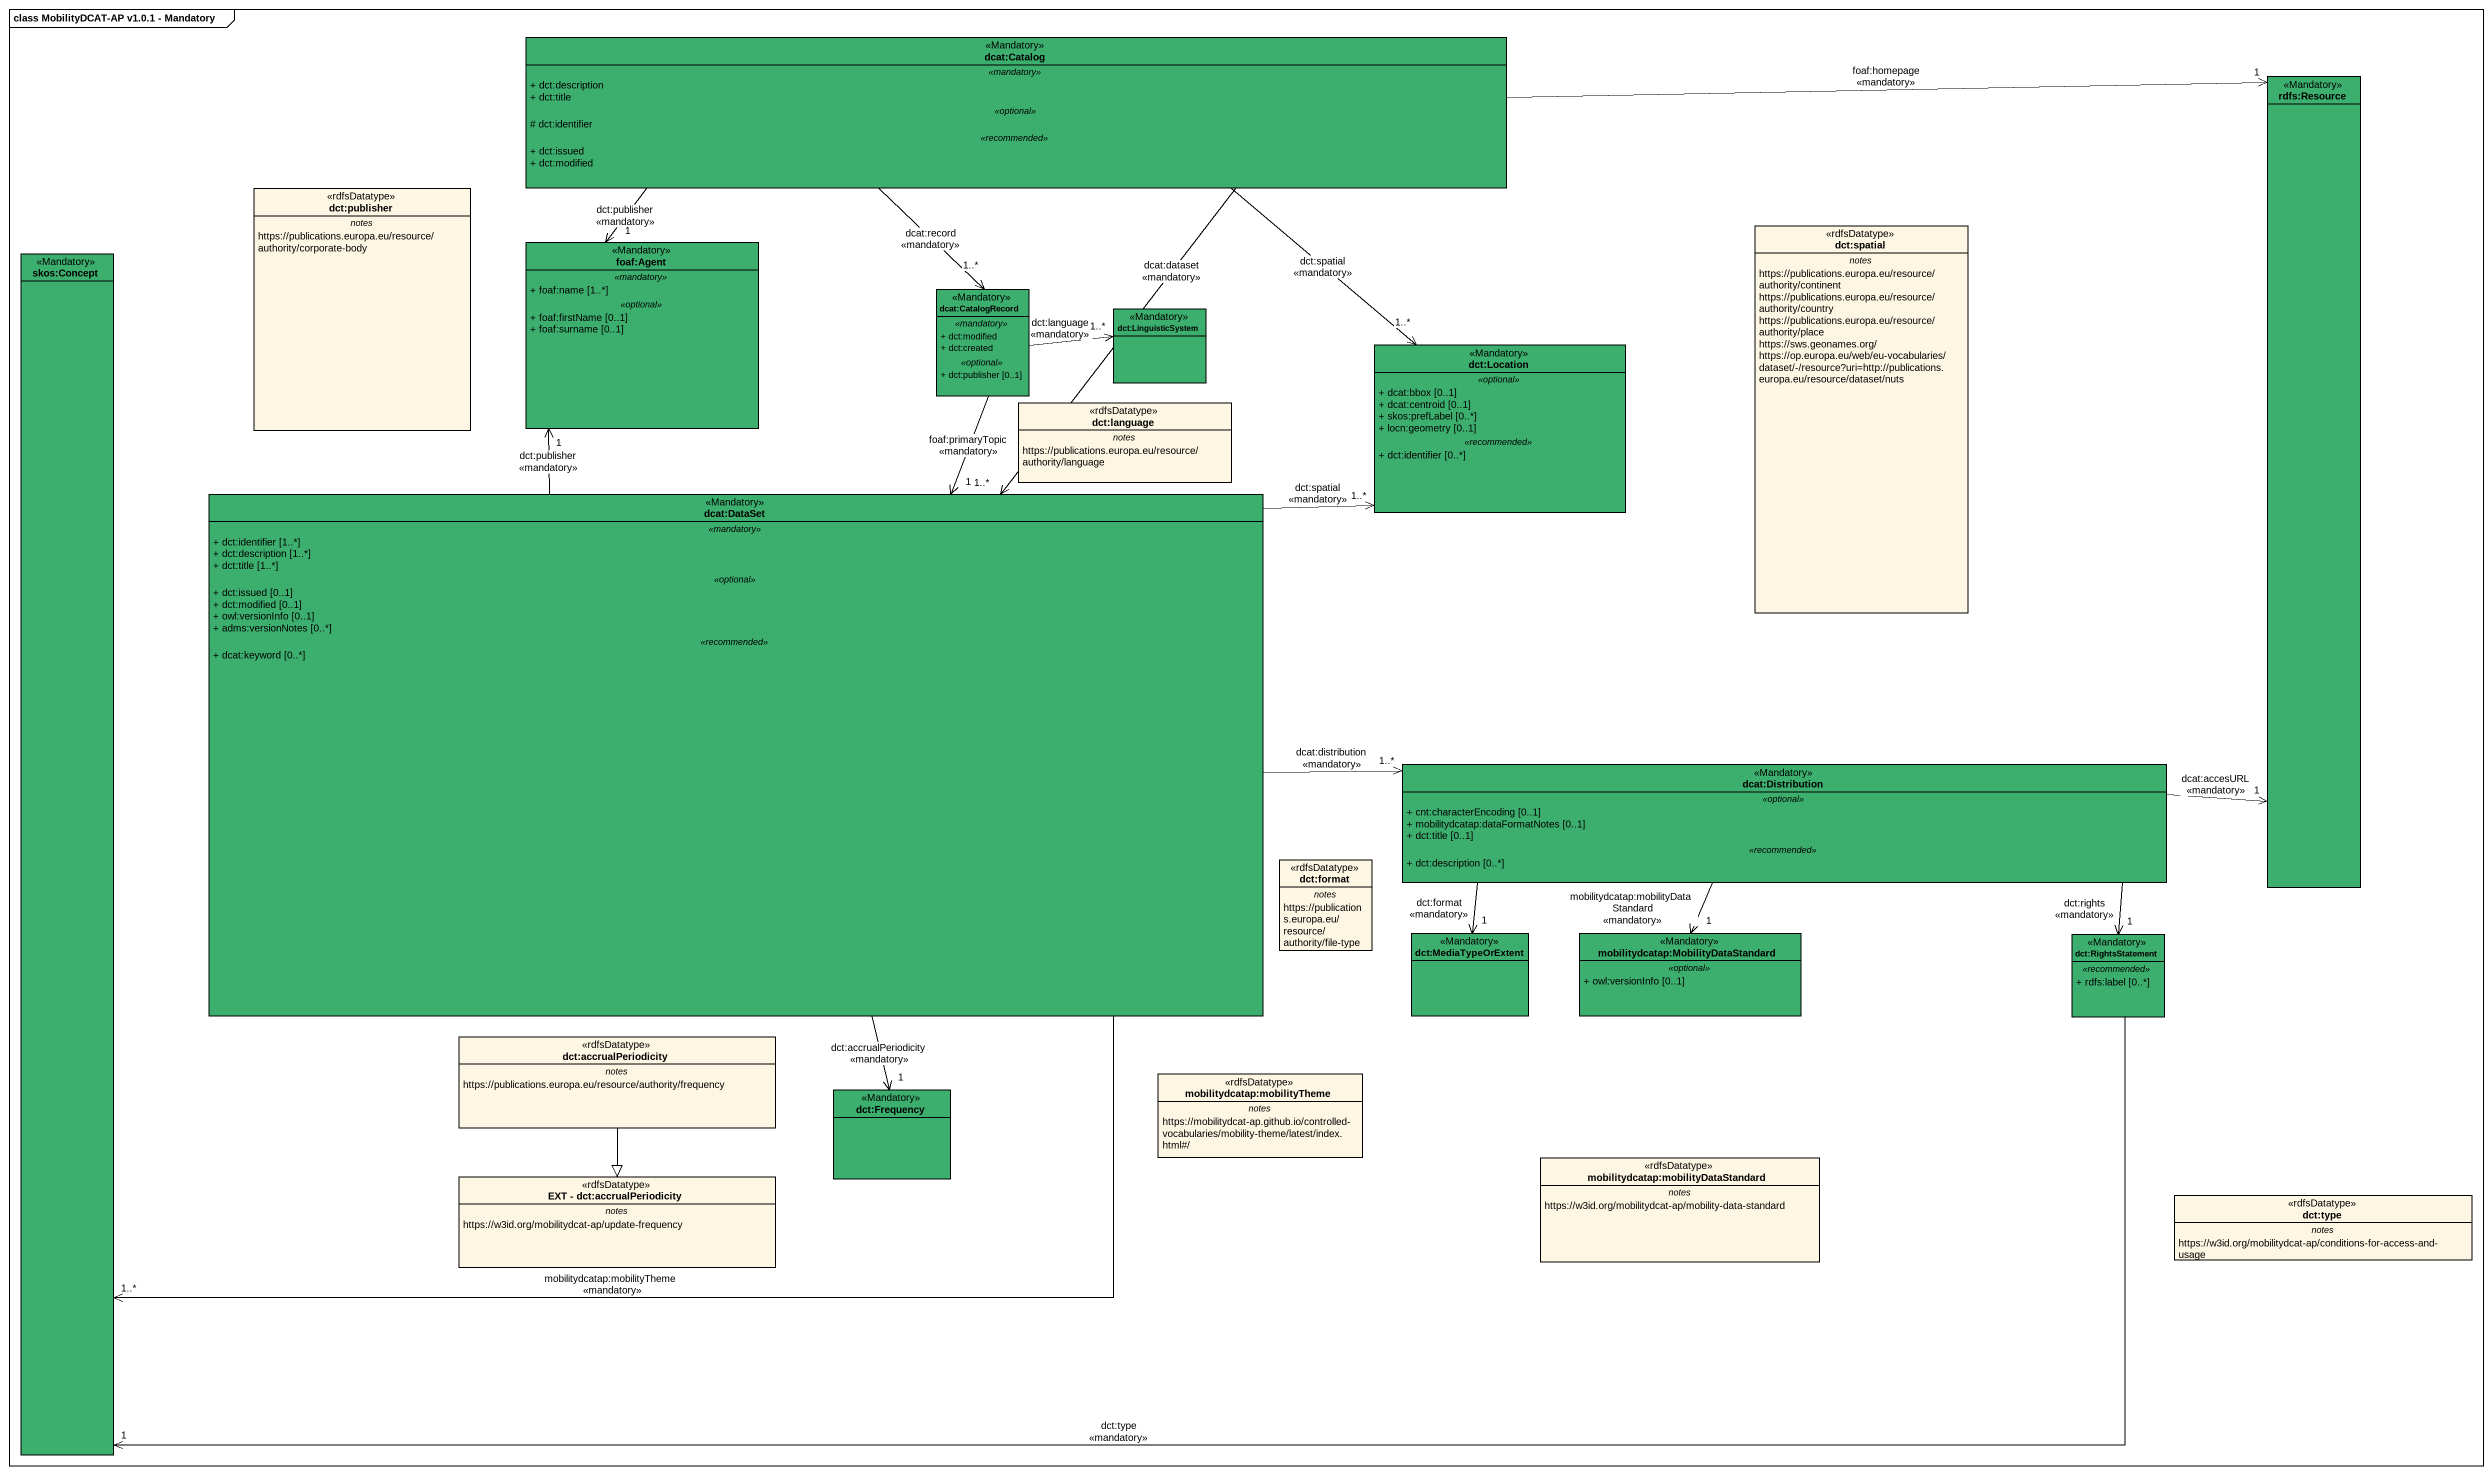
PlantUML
@startuml
mainframe class MobilityDCAT-AP v1.0.1 - Mandatory
hide circle
hide empty members
skinparam classAttributeIconSize 0
class "dcat:Catalog" as dcat_Catalog <<Mandatory>> #3CAF6E {
  .. <<mandatory>> ..
  + dct:description
  + dct:title
  .. <<optional>> ..
  # dct:identifier
  .. <<recommended>> ..
  + dct:issued
  + dct:modified
}
class "rdfs:Resource" as rdfs_Resource <<Mandatory>> #3CAF6E
class "dct:publisher" as dct_publisher <<rdfsDatatype>> {
  -- notes --
  https://publications.europa.eu/resource/authority/corporate-body
}
class "dct:spatial" as dct_spatial <<rdfsDatatype>> {
  -- notes --
  https://publications.europa.eu/resource/authority/continent
  https://publications.europa.eu/resource/authority/country
  https://publications.europa.eu/resource/authority/place
  https://sws.geonames.org/
  https:~//op.europa.eu/web/eu-vocabularies/dataset/-/resource?uri=http:~//publications.europa.eu/resource/dataset/nuts
}
class "skos:Concept" as skos_Concept <<Mandatory>> #3CAF6E
class "foaf:Agent" as foaf_Agent <<Mandatory>> #3CAF6E {
  .. <<mandatory>> ..
  + foaf:name [1..*]
  .. <<optional>> ..
  + foaf:firstName [0..1]
  + foaf:surname [0..1]
}
class "dcat:CatalogRecord" as dcat_CatalogRecord <<Mandatory>> #3CAF6E {
  .. <<mandatory>> ..
  + dct:modified
  + dct:created
  .. <<optional>> ..
  + dct:publisher [0..1]
}
class "dct:LinguisticSystem" as dct_LinguisticSystem <<Mandatory>> #3CAF6E
class "dct:Location" as dct_Location <<Mandatory>> #3CAF6E {
  .. <<optional>> ..
  + dcat:bbox [0..1]
  + dcat:centroid [0..1]
  + skos:prefLabel [0..*]
  + locn:geometry [0..1]
  .. <<recommended>> ..
  + dct:identifier [0..*]
}
class "dct:language" as dct_language <<rdfsDatatype>> {
  -- notes --
  https://publications.europa.eu/resource/authority/language
}
class "dcat:DataSet" as dcat_DataSet <<Mandatory>> #3CAF6E {
  .. <<mandatory>> ..
  + dct:identifier [1..*]
  + dct:description [1..*]
  + dct:title [1..*]
  .. <<optional>> ..
  + dct:issued [0..1]
  + dct:modified [0..1]
  + owl:versionInfo [0..1]
  + adms:versionNotes [0..*]
  .. <<recommended>> ..
  + dcat:keyword [0..*]
}
class "dcat:Distribution" as dcat_Distribution <<Mandatory>> #3CAF6E {
  .. <<optional>> ..
  + cnt:characterEncoding [0..1]
  + mobilitydcatap:dataFormatNotes [0..1]
  + dct:title [0..1]
  .. <<recommended>> ..
  + dct:description [0..*]
}
class "dct:format" as dct_format <<rdfsDatatype>> {
  -- notes --
  https://publications.europa.eu/resource/authority/file-type
}
class "dct:MediaTypeOrExtent" as dct_MediaTypeOrExtent <<Mandatory>> #3CAF6E
class "mobilitydcatap:MobilityDataStandard" as mobilitydcatap <<Mandatory>> #3CAF6E {
  .. <<optional>> ..
  + owl:versionInfo [0..1]
}
class "dct:RightsStatement" as dct_RightsStatement <<Mandatory>> #3CAF6E {
  .. <<recommended>> ..
  + rdfs:label [0..*]
}
class "dct:accrualPeriodicity" as dct_accrualPeriodicity <<rdfsDatatype>> {
  -- notes --
  https://publications.europa.eu/resource/authority/frequency
}
class "mobilitydcatap:mobilityTheme" as mobilitydcatap_mobilityTheme <<rdfsDatatype>> {
  -- notes --
  https://mobilitydcat-ap.github.io/controlled-vocabularies/mobility-theme/latest/index.html#/
}
class "dct:Frequency" as dct_Frequency <<Mandatory>> #3CAF6E
class "mobilitydcatap:mobilityDataStandard" as mobilitydcatap_2 <<rdfsDatatype>> {
  -- notes --
  https://w3id.org/mobilitydcat-ap/mobility-data-standard
}
class "EXT - dct:accrualPeriodicity" as EXT_dct_accrualPeriodicity <<rdfsDatatype>> {
  -- notes --
  https://w3id.org/mobilitydcat-ap/update-frequency
}
class "dct:type" as dct_type <<rdfsDatatype>> {
  -- notes --
  https://w3id.org/mobilitydcat-ap/conditions-for-access-and-usage
}
dcat_Catalog -right-> "1" rdfs_Resource : foaf:homepage\n<<mandatory>>
dcat_Catalog -left-> "1" foaf_Agent : dct:publisher\n<<mandatory>>
dcat_Catalog --> "1..*" dcat_CatalogRecord : dcat:record\n<<mandatory>>
dcat_Catalog --> "1..*" dct_Location : dct:spatial\n<<mandatory>>
dcat_Catalog --> "1..*" dcat_DataSet : dcat:dataset\n<<mandatory>>
dcat_CatalogRecord -right-> "1..*" dct_LinguisticSystem : dct:language\n<<mandatory>>
dcat_CatalogRecord --> "1" dcat_DataSet : foaf:primaryTopic\n<<mandatory>>
dcat_DataSet -left-> "1..*" skos_Concept : mobilitydcatap:mobilityTheme\n<<mandatory>>
dcat_DataSet -up-> "1" foaf_Agent : dct:publisher\n<<mandatory>>
dcat_DataSet -right-> "1..*" dct_Location : dct:spatial\n<<mandatory>>
dcat_DataSet -right-> "1..*" dcat_Distribution : dcat:distribution\n<<mandatory>>
dcat_DataSet --> "1" dct_Frequency : dct:accrualPeriodicity\n<<mandatory>>
dcat_Distribution -up-> "1" rdfs_Resource : dcat:accesURL\n<<mandatory>>
dcat_Distribution -left-> "1" dct_MediaTypeOrExtent : dct:format\n<<mandatory>>
dcat_Distribution --> "1" mobilitydcatap : mobilitydcatap:mobilityDataStandard\n<<mandatory>>
dcat_Distribution -right-> "1" dct_RightsStatement : dct:rights\n<<mandatory>>
dct_RightsStatement -left-> "1" skos_Concept : dct:type\n<<mandatory>>
dct_accrualPeriodicity --|> EXT_dct_accrualPeriodicity
@enduml
